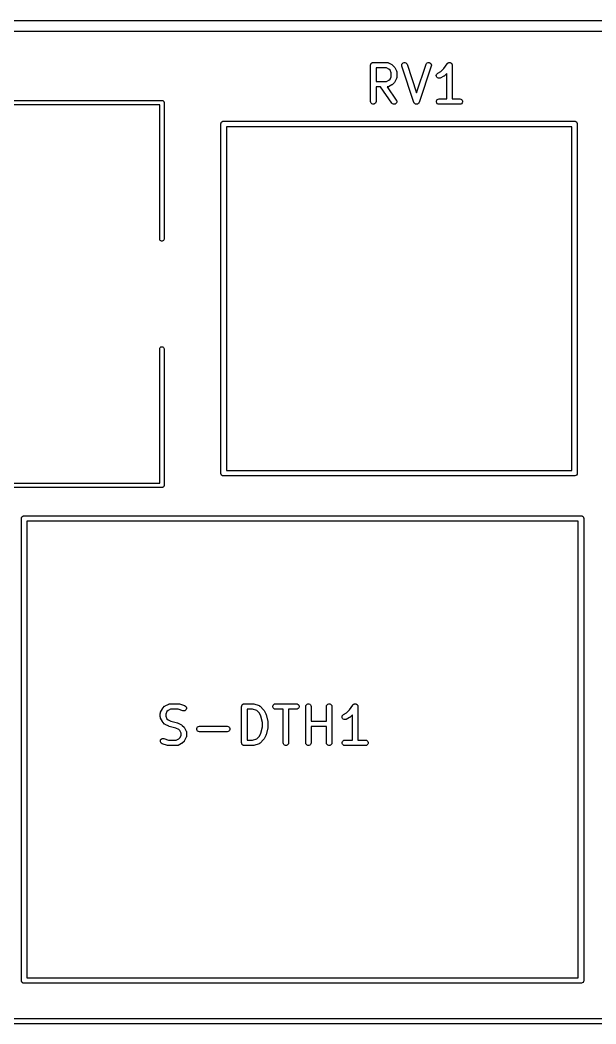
# Model space of a CAD drawing. Extents: x 92.1 to 192.1, y -135.1 to -45.9.
# Drawn here: x 132.02 to 147.86, y -135.07 to -107.48 of the extents above; entities that cross this region are included whole.
import ezdxf

# ---------------------------------------------------------------- set-up
doc = ezdxf.new("R2010")
doc.units = 0
doc.header["$MEASUREMENT"] = 0
doc.layers.add('BLACK', color=7, linetype='CONTINUOUS')

msp = doc.modelspace()

# ---------------------------------------------------------------- linework, layer by layer
at = {"layer": 'BLACK', "linetype": 'CONTINUOUS'}
for p, q in [((92.6148, -107.483), (191.502, -107.508)), ((191.625, -107.808), (92.5496, -107.783)), ((141.66, -108.71), (141.662, -108.704)), ((141.66, -108.717), (141.66, -108.71)), ((141.662, -108.704), (141.663, -108.698)), ((141.663, -108.698), (141.667, -108.692)), ((141.667, -108.692), (141.669, -108.686)), ((141.669, -108.686), (141.673, -108.681)), ((141.673, -108.681), (141.676, -108.675)), ((141.676, -108.675), (141.681, -108.671)), ((141.681, -108.671), (141.686, -108.666)), ((141.686, -108.666), (141.691, -108.662)), ((141.691, -108.662), (141.696, -108.658)), ((141.696, -108.658), (141.702, -108.656)), ((141.702, -108.656), (141.708, -108.653)), ((141.708, -108.653), (141.715, -108.652)), ((141.715, -108.652), (141.721, -108.649)), ((141.721, -108.649), (141.727, -108.649)), ((141.727, -108.649), (141.734, -108.648)), ((141.734, -108.648), (142.115, -108.648)), ((142.115, -108.648), (142.119, -108.649)), ((142.119, -108.649), (142.123, -108.649)), ((142.123, -108.649), (142.132, -108.651)), ((142.132, -108.651), (142.14, -108.653)), ((142.14, -108.653), (142.144, -108.655)), ((142.144, -108.655), (142.148, -108.656)), ((142.148, -108.656), (142.243, -108.704)), ((142.243, -108.704), (142.253, -108.711)), ((142.253, -108.711), (142.263, -108.718)), ((142.516, -108.721), (142.521, -108.696)), ((142.521, -108.696), (142.535, -108.673)), ((142.535, -108.673), (142.555, -108.657)), ((142.555, -108.657), (142.58, -108.649)), ((142.58, -108.649), (142.606, -108.65)), ((142.606, -108.65), (142.63, -108.659)), ((142.63, -108.659), (142.65, -108.677)), ((142.65, -108.677), (142.662, -108.699)), ((142.662, -108.699), (142.924, -109.486)), ((142.924, -109.486), (143.186, -108.699)), ((143.186, -108.699), (143.199, -108.677)), ((143.199, -108.677), (143.218, -108.659)), ((143.218, -108.659), (143.243, -108.65)), ((143.243, -108.65), (143.269, -108.649)), ((143.269, -108.649), (143.293, -108.657)), ((143.293, -108.657), (143.314, -108.673)), ((143.314, -108.673), (143.327, -108.696)), ((143.327, -108.696), (143.333, -108.721)), ((143.675, -108.818), (143.767, -108.682)), ((143.767, -108.682), (143.769, -108.679)), ((143.769, -108.679), (143.772, -108.675)), ((143.772, -108.675), (143.778, -108.669)), ((143.778, -108.669), (143.785, -108.663)), ((143.785, -108.663), (143.788, -108.661)), ((143.788, -108.661), (143.791, -108.658)), ((143.791, -108.658), (143.8, -108.655)), ((143.8, -108.655), (143.808, -108.651)), ((143.808, -108.651), (143.812, -108.651)), ((143.812, -108.651), (143.816, -108.649)), ((143.816, -108.649), (143.825, -108.649)), ((143.825, -108.649), (143.834, -108.648)), ((143.834, -108.648), (143.838, -108.649)), ((143.838, -108.649), (143.842, -108.649)), ((143.842, -108.649), (143.85, -108.652)), ((143.85, -108.652), (143.859, -108.654)), ((143.859, -108.654), (143.863, -108.657)), ((143.863, -108.657), (143.866, -108.658)), ((143.866, -108.658), (143.873, -108.664)), ((143.873, -108.664), (143.881, -108.669)), ((143.881, -108.669), (143.883, -108.672)), ((143.883, -108.672), (143.886, -108.675)), ((143.886, -108.675), (143.891, -108.683)), ((143.891, -108.683), (143.896, -108.69)), ((143.896, -108.69), (143.897, -108.694)), ((143.897, -108.694), (143.899, -108.698)), ((143.899, -108.698), (143.901, -108.706)), ((143.901, -108.706), (143.904, -108.715)), ((141.659, -108.723), (141.66, -108.717)), ((141.659, -109.723), (141.659, -108.723)), ((141.809, -108.798), (141.809, -109.172)), ((142.097, -108.798), (141.809, -108.798)), ((142.165, -108.832), (142.097, -108.798)), ((142.196, -108.863), (142.165, -108.832)), ((142.23, -108.931), (142.196, -108.863)), ((142.23, -109.039), (142.23, -108.931)), ((142.263, -108.718), (142.311, -108.765)), ((142.311, -108.765), (142.317, -108.775)), ((142.317, -108.775), (142.325, -108.785)), ((142.325, -108.785), (142.372, -108.88)), ((142.372, -108.88), (142.373, -108.884)), ((142.373, -108.884), (142.376, -108.888)), ((142.376, -108.888), (142.377, -108.897)), ((142.377, -108.897), (142.38, -108.905)), ((142.38, -108.905), (142.379, -108.909)), ((142.379, -108.909), (142.38, -108.914)), ((142.38, -108.914), (142.38, -109.057)), ((142.52, -108.747), (142.516, -108.721)), ((142.853, -109.747), (142.52, -108.747)), ((143.329, -108.747), (142.995, -109.747)), ((143.333, -108.721), (143.329, -108.747)), ((143.468, -109.004), (143.474, -108.979)), ((143.474, -108.979), (143.489, -108.957)), ((143.489, -108.957), (143.51, -108.942)), ((143.51, -108.942), (143.594, -108.9)), ((143.594, -108.9), (143.675, -108.818)), ((143.754, -108.952), (143.692, -109.014)), ((143.754, -109.648), (143.754, -108.952)), ((143.904, -108.715), (143.903, -108.719)), ((143.903, -108.719), (143.904, -108.723)), ((143.904, -108.723), (143.904, -109.648)), ((141.809, -109.172), (142.097, -109.172)), ((142.097, -109.172), (142.165, -109.138)), ((142.165, -109.138), (142.196, -109.107)), ((142.196, -109.107), (142.23, -109.039)), ((142.253, -109.259), (142.243, -109.266)), ((142.263, -109.252), (142.253, -109.259)), ((142.311, -109.205), (142.263, -109.252)), ((142.317, -109.195), (142.311, -109.205)), ((142.325, -109.185), (142.317, -109.195)), ((142.372, -109.09), (142.325, -109.185)), ((142.373, -109.086), (142.372, -109.09)), ((142.376, -109.082), (142.373, -109.086)), ((142.377, -109.074), (142.376, -109.082)), ((142.38, -109.065), (142.377, -109.074)), ((142.38, -109.057), (142.379, -109.061)), ((142.379, -109.061), (142.38, -109.065)), ((143.471, -109.03), (143.468, -109.004)), ((143.483, -109.054), (143.471, -109.03)), ((143.502, -109.071), (143.483, -109.054)), ((143.526, -109.082), (143.502, -109.071)), ((143.552, -109.083), (143.526, -109.082)), ((143.577, -109.076), (143.552, -109.083)), ((143.672, -109.028), (143.577, -109.076)), ((143.682, -109.021), (143.672, -109.028)), ((143.692, -109.014), (143.682, -109.021)), ((141.933, -109.322), (141.809, -109.322)), ((141.809, -109.322), (141.809, -109.723)), ((142.244, -109.766), (141.933, -109.322)), ((142.119, -109.321), (142.116, -109.322)), ((142.116, -109.322), (142.367, -109.68)), ((142.123, -109.321), (142.119, -109.321)), ((142.132, -109.319), (142.123, -109.321)), ((142.14, -109.317), (142.132, -109.319)), ((142.144, -109.315), (142.14, -109.317)), ((142.148, -109.314), (142.144, -109.315)), ((142.243, -109.266), (142.148, -109.314)), ((126.465, -109.691), (135.923, -109.691)), ((135.858, -109.811), (126.487, -109.811)), ((135.858, -113.506), (135.858, -109.811)), ((135.923, -109.691), (135.923, -109.691)), ((135.923, -109.691), (135.928, -109.691)), ((135.928, -109.691), (135.933, -109.693)), ((135.933, -109.693), (135.938, -109.694)), ((135.938, -109.694), (135.943, -109.697)), ((135.943, -109.697), (135.948, -109.698)), ((135.948, -109.698), (135.952, -109.702)), ((135.952, -109.702), (135.957, -109.705)), ((135.957, -109.705), (135.96, -109.709)), ((135.96, -109.709), (135.964, -109.712)), ((135.964, -109.712), (135.967, -109.717)), ((135.967, -109.717), (135.97, -109.721)), ((135.97, -109.721), (135.972, -109.726)), ((135.972, -109.726), (135.975, -109.73)), ((135.975, -109.73), (135.976, -109.736)), ((135.976, -109.736), (135.978, -109.741)), ((135.978, -109.741), (135.978, -109.746)), ((135.978, -109.746), (135.978, -109.746)), ((135.978, -109.746), (135.978, -113.506)), ((141.663, -109.749), (141.659, -109.723)), ((141.676, -109.771), (141.663, -109.749)), ((141.696, -109.788), (141.676, -109.771)), ((141.721, -109.797), (141.696, -109.788)), ((141.747, -109.797), (141.721, -109.797)), ((141.771, -109.788), (141.747, -109.797)), ((141.791, -109.771), (141.771, -109.788)), ((141.804, -109.749), (141.791, -109.771)), ((141.809, -109.723), (141.804, -109.749)), ((142.262, -109.785), (142.244, -109.766)), ((142.286, -109.796), (142.262, -109.785)), ((142.312, -109.798), (142.286, -109.796)), ((142.337, -109.791), (142.312, -109.798)), ((142.358, -109.776), (142.337, -109.791)), ((142.373, -109.755), (142.358, -109.776)), ((142.367, -109.68), (142.378, -109.704)), ((142.38, -109.73), (142.373, -109.755)), ((142.378, -109.704), (142.38, -109.73)), ((142.854, -109.749), (142.853, -109.747)), ((142.854, -109.751), (142.854, -109.749)), ((142.86, -109.76), (142.854, -109.751)), ((142.865, -109.77), (142.86, -109.76)), ((142.867, -109.771), (142.865, -109.77)), ((142.868, -109.773), (142.867, -109.771)), ((142.877, -109.78), (142.868, -109.773)), ((142.885, -109.787), (142.877, -109.78)), ((142.887, -109.788), (142.885, -109.787)), ((142.888, -109.789), (142.887, -109.788)), ((142.899, -109.793), (142.888, -109.789)), ((142.909, -109.797), (142.899, -109.793)), ((142.911, -109.797), (142.909, -109.797)), ((142.913, -109.797), (142.911, -109.797)), ((142.924, -109.797), (142.913, -109.797)), ((142.935, -109.797), (142.924, -109.797)), ((142.937, -109.797), (142.935, -109.797)), ((142.939, -109.797), (142.937, -109.797)), ((142.949, -109.793), (142.939, -109.797)), ((142.96, -109.789), (142.949, -109.793)), ((142.962, -109.788), (142.96, -109.789)), ((142.963, -109.787), (142.962, -109.788)), ((142.972, -109.78), (142.963, -109.787)), ((142.98, -109.773), (142.972, -109.78)), ((142.981, -109.771), (142.98, -109.773)), ((142.983, -109.77), (142.981, -109.771)), ((142.988, -109.76), (142.983, -109.77)), ((142.994, -109.751), (142.988, -109.76)), ((142.995, -109.747), (142.994, -109.749)), ((142.994, -109.749), (142.994, -109.751)), ((143.469, -109.71), (143.478, -109.686)), ((143.469, -109.736), (143.469, -109.71)), ((143.478, -109.761), (143.469, -109.736)), ((143.478, -109.686), (143.495, -109.666)), ((143.495, -109.781), (143.478, -109.761)), ((143.495, -109.666), (143.518, -109.653)), ((143.518, -109.794), (143.495, -109.781)), ((143.518, -109.653), (143.543, -109.648)), ((143.543, -109.798), (143.518, -109.794)), ((143.543, -109.648), (143.754, -109.648)), ((144.115, -109.798), (143.543, -109.798)), ((143.904, -109.648), (144.115, -109.648)), ((144.115, -109.648), (144.14, -109.653)), ((144.14, -109.794), (144.115, -109.798)), ((144.14, -109.653), (144.163, -109.666)), ((144.163, -109.781), (144.14, -109.794)), ((144.163, -109.666), (144.18, -109.686)), ((144.18, -109.761), (144.163, -109.781)), ((144.18, -109.686), (144.189, -109.71)), ((144.189, -109.736), (144.18, -109.761)), ((144.189, -109.71), (144.189, -109.736)), ((137.542, -110.324), (137.544, -110.318)), ((137.542, -110.331), (137.542, -110.324)), ((137.542, -119.926), (137.542, -110.331)), ((137.542, -110.331), (137.542, -110.331)), ((137.544, -110.318), (137.546, -110.312)), ((137.546, -110.312), (137.549, -110.306)), ((137.549, -110.306), (137.551, -110.3)), ((137.551, -110.3), (137.556, -110.294)), ((137.556, -110.294), (137.559, -110.289)), ((137.559, -110.289), (137.564, -110.284)), ((137.564, -110.284), (137.568, -110.279)), ((137.568, -110.279), (137.574, -110.276)), ((137.574, -110.276), (137.579, -110.272)), ((137.579, -110.272), (137.585, -110.269)), ((137.585, -110.269), (137.591, -110.266)), ((137.591, -110.266), (137.598, -110.265)), ((137.598, -110.265), (137.604, -110.263)), ((137.604, -110.263), (137.611, -110.263)), ((137.611, -110.263), (137.611, -110.263)), ((137.611, -110.263), (147.276, -110.263)), ((147.276, -110.263), (147.282, -110.263)), ((147.276, -110.263), (147.276, -110.263)), ((147.282, -110.263), (147.289, -110.265)), ((147.289, -110.265), (147.295, -110.266)), ((147.295, -110.266), (147.301, -110.269)), ((147.301, -110.269), (147.307, -110.272)), ((147.307, -110.272), (147.312, -110.276)), ((147.312, -110.276), (147.318, -110.279)), ((147.318, -110.279), (147.322, -110.284)), ((147.322, -110.284), (147.328, -110.289)), ((147.328, -110.289), (147.331, -110.294)), ((147.331, -110.294), (147.335, -110.3)), ((147.335, -110.3), (147.337, -110.306)), ((147.337, -110.306), (147.341, -110.312)), ((147.341, -110.312), (147.342, -110.318)), ((147.342, -110.318), (147.344, -110.324)), ((147.344, -110.324), (147.344, -110.331)), ((147.344, -110.331), (147.344, -110.331)), ((147.344, -110.331), (147.344, -119.945)), ((137.692, -110.413), (137.692, -119.864)), ((147.194, -110.413), (137.692, -110.413)), ((147.194, -119.864), (147.194, -110.413)), ((135.86, -113.522), (135.858, -113.506)), ((135.871, -113.54), (135.86, -113.522)), ((135.887, -113.554), (135.871, -113.54)), ((135.907, -113.561), (135.887, -113.554)), ((135.928, -113.561), (135.907, -113.561)), ((135.948, -113.554), (135.928, -113.561)), ((135.964, -113.54), (135.948, -113.554)), ((135.975, -113.522), (135.964, -113.54)), ((135.978, -113.506), (135.975, -113.522)), ((135.858, -116.516), (135.86, -116.5)), ((135.858, -120.211), (135.858, -116.516)), ((135.86, -116.5), (135.871, -116.482)), ((135.871, -116.482), (135.887, -116.468)), ((135.887, -116.468), (135.907, -116.461)), ((135.907, -116.461), (135.928, -116.461)), ((135.928, -116.461), (135.948, -116.468)), ((135.948, -116.468), (135.964, -116.482)), ((135.964, -116.482), (135.975, -116.5)), ((135.975, -116.5), (135.978, -116.516)), ((135.978, -116.516), (135.978, -120.276)), ((137.542, -119.952), (137.542, -119.926)), ((137.544, -119.958), (137.542, -119.952)), ((137.546, -119.965), (137.544, -119.958)), ((137.549, -119.971), (137.546, -119.965)), ((137.551, -119.977), (137.549, -119.971)), ((137.556, -119.982), (137.551, -119.977)), ((137.559, -119.988), (137.556, -119.982)), ((137.564, -119.992), (137.559, -119.988)), ((137.568, -119.997), (137.564, -119.992)), ((137.574, -120), (137.568, -119.997)), ((137.579, -120.005), (137.574, -120)), ((137.585, -120.007), (137.579, -120.005)), ((137.591, -120.01), (137.585, -120.007)), ((137.598, -120.012), (137.591, -120.01)), ((137.604, -120.014), (137.598, -120.012)), ((137.611, -120.014), (137.604, -120.014)), ((147.225, -120.014), (137.611, -120.014)), ((137.611, -120.014), (137.611, -120.014)), ((137.692, -119.864), (147.194, -119.864)), ((147.244, -120.01), (147.225, -120.014)), ((147.245, -120.01), (147.244, -120.01)), ((147.256, -120.014), (147.245, -120.01)), ((147.282, -120.014), (147.256, -120.014)), ((147.307, -120.005), (147.282, -120.014)), ((147.328, -119.988), (147.307, -120.005)), ((147.341, -119.965), (147.328, -119.988)), ((147.344, -119.945), (147.341, -119.965)), ((126.487, -120.211), (135.858, -120.211)), ((135.972, -120.297), (135.97, -120.302)), ((135.975, -120.292), (135.972, -120.297)), ((135.976, -120.287), (135.975, -120.292)), ((135.978, -120.282), (135.976, -120.287)), ((135.978, -120.276), (135.978, -120.276)), ((135.978, -120.276), (135.978, -120.282)), ((135.923, -120.331), (126.465, -120.331)), ((135.928, -120.331), (135.923, -120.331)), ((135.923, -120.331), (135.923, -120.331)), ((135.933, -120.329), (135.928, -120.331)), ((135.938, -120.328), (135.933, -120.329)), ((135.943, -120.326), (135.938, -120.328)), ((135.948, -120.324), (135.943, -120.326)), ((135.952, -120.321), (135.948, -120.324)), ((135.957, -120.318), (135.952, -120.321)), ((135.96, -120.314), (135.957, -120.318)), ((135.964, -120.31), (135.96, -120.314)), ((135.967, -120.306), (135.964, -120.31)), ((135.97, -120.302), (135.967, -120.306)), ((132.078, -121.13), (132.082, -121.125)), ((132.082, -121.125), (132.088, -121.122)), ((132.088, -121.122), (132.093, -121.117)), ((132.093, -121.117), (132.099, -121.115)), ((132.099, -121.115), (132.105, -121.112)), ((132.105, -121.112), (132.111, -121.111)), ((132.111, -121.111), (132.118, -121.108)), ((132.118, -121.108), (132.124, -121.108)), ((132.124, -121.108), (132.124, -121.108)), ((132.124, -121.108), (147.454, -121.108)), ((147.454, -121.108), (147.46, -121.108)), ((147.454, -121.108), (147.454, -121.108)), ((147.46, -121.108), (147.466, -121.111)), ((147.466, -121.111), (147.473, -121.112)), ((147.473, -121.112), (147.479, -121.115)), ((147.479, -121.115), (147.485, -121.117)), ((147.485, -121.117), (147.49, -121.122)), ((147.49, -121.122), (147.496, -121.125)), ((147.496, -121.125), (147.5, -121.13)), ((132.056, -121.17), (132.058, -121.164)), ((132.056, -121.177), (132.056, -121.17)), ((132.056, -133.89), (132.056, -121.177)), ((132.058, -121.164), (132.059, -121.157)), ((132.059, -121.157), (132.063, -121.152)), ((132.063, -121.152), (132.065, -121.145)), ((132.065, -121.145), (132.069, -121.14)), ((132.069, -121.14), (132.072, -121.134)), ((132.072, -121.134), (132.078, -121.13)), ((132.206, -121.258), (132.206, -133.808)), ((147.372, -121.258), (132.206, -121.258)), ((147.372, -133.808), (147.372, -121.258)), ((147.5, -121.13), (147.505, -121.134)), ((147.505, -121.134), (147.509, -121.14)), ((147.509, -121.14), (147.513, -121.145)), ((147.513, -121.145), (147.515, -121.152)), ((147.515, -121.152), (147.519, -121.157)), ((147.519, -121.157), (147.52, -121.164)), ((147.52, -121.164), (147.522, -121.17)), ((147.522, -121.17), (147.522, -121.177)), ((147.522, -121.177), (147.522, -121.177)), ((147.522, -121.177), (147.522, -133.89)), ((135.944, -126.393), (135.991, -126.345)), ((135.991, -126.345), (136.001, -126.338)), ((136.001, -126.338), (136.011, -126.331)), ((136.011, -126.331), (136.106, -126.284)), ((136.106, -126.284), (136.11, -126.282)), ((136.11, -126.282), (136.114, -126.28)), ((136.114, -126.28), (136.123, -126.279)), ((136.123, -126.279), (136.131, -126.276)), ((136.131, -126.276), (136.135, -126.277)), ((136.135, -126.277), (136.14, -126.276)), ((136.14, -126.276), (136.378, -126.276)), ((136.378, -126.276), (136.389, -126.278)), ((136.389, -126.278), (136.401, -126.28)), ((136.401, -126.28), (136.544, -126.327)), ((136.544, -126.327), (136.567, -126.34)), ((136.567, -126.34), (136.584, -126.359)), ((136.584, -126.359), (136.594, -126.383)), ((138.112, -126.351), (138.113, -126.344)), ((138.112, -127.351), (138.112, -126.351)), ((138.113, -126.338), (138.116, -126.332)), ((138.113, -126.344), (138.113, -126.338)), ((138.116, -126.332), (138.117, -126.325)), ((138.117, -126.325), (138.12, -126.319)), ((138.12, -126.319), (138.122, -126.313)), ((138.122, -126.313), (138.126, -126.308)), ((138.126, -126.308), (138.13, -126.303)), ((138.13, -126.303), (138.135, -126.298)), ((138.135, -126.298), (138.139, -126.293)), ((138.139, -126.293), (138.145, -126.29)), ((138.145, -126.29), (138.15, -126.286)), ((138.15, -126.286), (138.156, -126.284)), ((138.156, -126.284), (138.162, -126.28)), ((138.162, -126.28), (138.168, -126.279)), ((138.168, -126.279), (138.174, -126.277)), ((138.174, -126.277), (138.181, -126.277)), ((138.181, -126.277), (138.187, -126.276)), ((138.187, -126.276), (138.425, -126.276)), ((138.425, -126.276), (138.437, -126.278)), ((138.437, -126.278), (138.449, -126.28)), ((138.449, -126.28), (138.592, -126.327)), ((138.592, -126.327), (138.596, -126.329)), ((138.596, -126.329), (138.6, -126.33)), ((138.6, -126.33), (138.607, -126.335)), ((138.607, -126.335), (138.615, -126.34)), ((138.615, -126.34), (138.618, -126.343)), ((138.618, -126.343), (138.621, -126.345)), ((138.621, -126.345), (138.716, -126.441)), ((138.97, -126.338), (138.979, -126.313)), ((138.97, -126.364), (138.97, -126.338)), ((138.979, -126.388), (138.97, -126.364)), ((138.979, -126.313), (138.996, -126.293)), ((138.996, -126.293), (139.019, -126.28)), ((139.019, -126.28), (139.044, -126.276)), ((139.044, -126.276), (139.616, -126.276)), ((139.616, -126.276), (139.641, -126.28)), ((139.641, -126.28), (139.664, -126.293)), ((139.664, -126.293), (139.681, -126.313)), ((139.681, -126.313), (139.69, -126.338)), ((139.69, -126.364), (139.681, -126.388)), ((139.69, -126.338), (139.69, -126.364)), ((139.874, -126.351), (139.879, -126.325)), ((139.874, -127.351), (139.874, -126.351)), ((139.879, -126.325), (139.892, -126.303)), ((139.892, -126.303), (139.912, -126.286)), ((139.912, -126.286), (139.936, -126.277)), ((139.936, -126.277), (139.962, -126.277)), ((139.962, -126.277), (139.987, -126.286)), ((139.987, -126.286), (140.007, -126.303)), ((140.007, -126.303), (140.02, -126.325)), ((140.02, -126.325), (140.024, -126.351)), ((140.024, -126.351), (140.024, -126.752)), ((140.446, -126.351), (140.45, -126.325)), ((140.446, -126.752), (140.446, -126.351)), ((140.45, -126.325), (140.463, -126.303)), ((140.463, -126.303), (140.483, -126.286)), ((140.483, -126.286), (140.507, -126.277)), ((140.507, -126.277), (140.534, -126.277)), ((140.534, -126.277), (140.558, -126.286)), ((140.558, -126.286), (140.578, -126.303)), ((140.578, -126.303), (140.591, -126.325)), ((140.591, -126.325), (140.596, -126.351)), ((140.596, -126.351), (140.596, -127.351)), ((141.081, -126.446), (141.172, -126.309)), ((141.172, -126.309), (141.175, -126.306)), ((141.175, -126.306), (141.177, -126.303)), ((141.177, -126.303), (141.184, -126.297)), ((141.184, -126.297), (141.19, -126.29)), ((141.19, -126.29), (141.194, -126.289)), ((141.194, -126.289), (141.197, -126.286)), ((141.197, -126.286), (141.206, -126.283)), ((141.206, -126.283), (141.214, -126.279)), ((141.214, -126.279), (141.218, -126.278)), ((141.218, -126.278), (141.222, -126.277)), ((141.222, -126.277), (141.231, -126.277)), ((141.231, -126.277), (141.24, -126.276)), ((141.24, -126.276), (141.244, -126.277)), ((141.244, -126.277), (141.248, -126.277)), ((141.248, -126.277), (141.256, -126.28)), ((141.256, -126.28), (141.265, -126.282)), ((141.265, -126.282), (141.268, -126.284)), ((141.268, -126.284), (141.272, -126.286)), ((141.272, -126.286), (141.279, -126.292)), ((141.279, -126.292), (141.287, -126.297)), ((141.287, -126.297), (141.289, -126.3)), ((141.289, -126.3), (141.292, -126.303)), ((141.292, -126.303), (141.297, -126.31)), ((141.297, -126.31), (141.302, -126.318)), ((141.302, -126.318), (141.303, -126.322)), ((141.303, -126.322), (141.305, -126.325)), ((141.305, -126.325), (141.307, -126.334)), ((141.307, -126.334), (141.309, -126.343)), ((141.309, -126.343), (141.309, -126.347)), ((141.309, -126.347), (141.31, -126.351)), ((141.31, -126.351), (141.31, -127.276)), ((135.874, -126.541), (135.875, -126.537)), ((135.874, -126.636), (135.874, -126.541)), ((135.875, -126.641), (135.874, -126.636)), ((135.875, -126.533), (135.877, -126.524)), ((135.875, -126.537), (135.875, -126.533)), ((135.875, -126.645), (135.875, -126.641)), ((135.877, -126.653), (135.875, -126.645)), ((135.877, -126.524), (135.879, -126.516)), ((135.879, -126.516), (135.881, -126.512)), ((135.881, -126.512), (135.882, -126.508)), ((135.882, -126.508), (135.93, -126.412)), ((135.93, -126.412), (135.937, -126.403)), ((135.937, -126.403), (135.944, -126.393)), ((136.058, -126.49), (136.024, -126.559)), ((136.024, -126.559), (136.024, -126.619)), ((136.024, -126.619), (136.058, -126.687)), ((136.089, -126.46), (136.058, -126.49)), ((136.157, -126.426), (136.089, -126.46)), ((136.365, -126.426), (136.157, -126.426)), ((136.497, -126.47), (136.365, -126.426)), ((136.523, -126.473), (136.497, -126.47)), ((136.548, -126.468), (136.523, -126.473)), ((136.57, -126.455), (136.548, -126.468)), ((136.586, -126.434), (136.57, -126.455)), ((136.595, -126.409), (136.586, -126.434)), ((136.594, -126.383), (136.595, -126.409)), ((138.262, -126.426), (138.262, -127.276)), ((138.413, -126.426), (138.262, -126.426)), ((138.528, -126.464), (138.413, -126.426)), ((138.602, -126.538), (138.528, -126.464)), ((138.64, -126.615), (138.602, -126.538)), ((138.684, -126.789), (138.64, -126.615)), ((138.716, -126.441), (138.723, -126.45)), ((138.723, -126.45), (138.73, -126.46)), ((138.73, -126.46), (138.778, -126.555)), ((138.778, -126.555), (138.78, -126.563)), ((138.78, -126.563), (138.784, -126.571)), ((138.784, -126.571), (138.831, -126.761)), ((138.996, -126.408), (138.979, -126.388)), ((139.019, -126.421), (138.996, -126.408)), ((139.044, -126.426), (139.019, -126.421)), ((139.255, -126.426), (139.044, -126.426)), ((139.255, -127.351), (139.255, -126.426)), ((139.616, -126.426), (139.405, -126.426)), ((139.405, -126.426), (139.405, -127.351)), ((139.641, -126.421), (139.616, -126.426)), ((139.664, -126.408), (139.641, -126.421)), ((139.681, -126.388), (139.664, -126.408)), ((140.874, -126.632), (140.88, -126.607)), ((140.877, -126.658), (140.874, -126.632)), ((140.88, -126.607), (140.895, -126.585)), ((140.895, -126.585), (140.916, -126.569)), ((140.916, -126.569), (141, -126.527)), ((141, -126.527), (141.081, -126.446)), ((141.097, -126.642), (141.088, -126.649)), ((141.16, -126.579), (141.097, -126.642)), ((141.16, -127.276), (141.16, -126.579)), ((135.879, -126.662), (135.877, -126.653)), ((135.881, -126.666), (135.879, -126.662)), ((135.882, -126.67), (135.881, -126.666)), ((135.93, -126.765), (135.882, -126.67)), ((135.937, -126.775), (135.93, -126.765)), ((135.944, -126.785), (135.937, -126.775)), ((135.991, -126.832), (135.944, -126.785)), ((136.001, -126.839), (135.991, -126.832)), ((136.011, -126.846), (136.001, -126.839)), ((136.106, -126.894), (136.011, -126.846)), ((136.058, -126.687), (136.089, -126.718)), ((136.089, -126.718), (136.166, -126.756)), ((136.114, -126.896), (136.106, -126.894)), ((136.121, -126.9), (136.114, -126.896)), ((136.304, -126.945), (136.121, -126.9)), ((136.166, -126.756), (136.348, -126.802)), ((136.348, -126.802), (136.356, -126.805)), ((136.356, -126.805), (136.364, -126.808)), ((136.364, -126.808), (136.459, -126.855)), ((136.459, -126.855), (136.468, -126.862)), ((136.468, -126.862), (136.478, -126.869)), ((136.478, -126.869), (136.526, -126.917)), ((136.526, -126.917), (136.533, -126.927)), ((136.884, -126.932), (136.901, -126.912)), ((136.901, -126.912), (136.923, -126.899)), ((136.923, -126.899), (136.949, -126.895)), ((136.949, -126.895), (137.711, -126.895)), ((137.711, -126.895), (137.737, -126.899)), ((137.737, -126.899), (137.759, -126.912)), ((137.759, -126.912), (137.776, -126.932)), ((138.64, -127.087), (138.684, -126.913)), ((138.684, -126.913), (138.684, -126.789)), ((138.831, -126.761), (138.832, -126.77)), ((138.832, -126.77), (138.834, -126.779)), ((138.834, -126.922), (138.832, -126.931)), ((138.834, -126.779), (138.834, -126.922)), ((140.024, -126.752), (140.446, -126.752)), ((140.446, -126.902), (140.024, -126.902)), ((140.024, -126.902), (140.024, -127.351)), ((140.446, -127.351), (140.446, -126.902)), ((140.889, -126.681), (140.877, -126.658)), ((140.908, -126.699), (140.889, -126.681)), ((140.932, -126.709), (140.908, -126.699)), ((140.958, -126.711), (140.932, -126.709)), ((140.983, -126.704), (140.958, -126.711)), ((141.078, -126.656), (140.983, -126.704)), ((141.088, -126.649), (141.078, -126.656)), ((136.381, -126.984), (136.304, -126.945)), ((136.411, -127.014), (136.381, -126.984)), ((136.446, -127.083), (136.411, -127.014)), ((136.411, -127.211), (136.446, -127.143)), ((136.446, -127.143), (136.446, -127.083)), ((136.533, -126.927), (136.54, -126.936)), ((136.54, -126.936), (136.588, -127.032)), ((136.588, -127.194), (136.54, -127.289)), ((136.588, -127.032), (136.589, -127.036)), ((136.589, -127.19), (136.588, -127.194)), ((136.589, -127.036), (136.591, -127.039)), ((136.591, -127.186), (136.589, -127.19)), ((136.591, -127.039), (136.593, -127.048)), ((136.593, -127.177), (136.591, -127.186)), ((136.593, -127.048), (136.595, -127.056)), ((136.595, -127.169), (136.593, -127.177)), ((136.595, -127.056), (136.595, -127.061)), ((136.595, -127.061), (136.596, -127.065)), ((136.596, -127.16), (136.595, -127.165)), ((136.595, -127.165), (136.595, -127.169)), ((136.596, -127.065), (136.596, -127.16)), ((136.875, -126.957), (136.884, -126.932)), ((136.875, -126.983), (136.875, -126.957)), ((136.884, -127.007), (136.875, -126.983)), ((136.901, -127.027), (136.884, -127.007)), ((136.923, -127.04), (136.901, -127.027)), ((136.949, -127.045), (136.923, -127.04)), ((137.711, -127.045), (136.949, -127.045)), ((137.737, -127.04), (137.711, -127.045)), ((137.759, -127.027), (137.737, -127.04)), ((137.776, -127.007), (137.759, -127.027)), ((137.776, -126.932), (137.785, -126.957)), ((137.785, -126.983), (137.776, -127.007)), ((137.785, -126.957), (137.785, -126.983)), ((138.528, -127.238), (138.602, -127.163)), ((138.602, -127.163), (138.64, -127.087)), ((138.778, -127.146), (138.73, -127.241)), ((138.78, -127.138), (138.778, -127.146)), ((138.784, -127.131), (138.78, -127.138)), ((138.831, -126.94), (138.784, -127.131)), ((138.832, -126.931), (138.831, -126.94)), ((135.875, -127.292), (135.883, -127.267)), ((135.876, -127.318), (135.875, -127.292)), ((135.885, -127.342), (135.876, -127.318)), ((135.883, -127.267), (135.899, -127.247)), ((135.902, -127.362), (135.885, -127.342)), ((135.899, -127.247), (135.922, -127.233)), ((135.925, -127.374), (135.902, -127.362)), ((135.922, -127.233), (135.947, -127.228)), ((136.068, -127.422), (135.925, -127.374)), ((135.947, -127.228), (135.973, -127.232)), ((135.973, -127.232), (136.104, -127.276)), ((136.08, -127.424), (136.068, -127.422)), ((136.092, -127.426), (136.08, -127.424)), ((136.33, -127.426), (136.092, -127.426)), ((136.104, -127.276), (136.312, -127.276)), ((136.312, -127.276), (136.381, -127.242)), ((136.334, -127.425), (136.33, -127.426)), ((136.339, -127.425), (136.334, -127.425)), ((136.347, -127.423), (136.339, -127.425)), ((136.356, -127.421), (136.347, -127.423)), ((136.359, -127.419), (136.356, -127.421)), ((136.364, -127.418), (136.359, -127.419)), ((136.459, -127.37), (136.364, -127.418)), ((136.381, -127.242), (136.411, -127.211)), ((136.468, -127.363), (136.459, -127.37)), ((136.478, -127.356), (136.468, -127.363)), ((136.526, -127.309), (136.478, -127.356)), ((136.533, -127.299), (136.526, -127.309)), ((136.54, -127.289), (136.533, -127.299)), ((138.113, -127.357), (138.112, -127.351)), ((138.113, -127.364), (138.113, -127.357)), ((138.116, -127.37), (138.113, -127.364)), ((138.117, -127.376), (138.116, -127.37)), ((138.12, -127.382), (138.117, -127.376)), ((138.122, -127.388), (138.12, -127.382)), ((138.126, -127.393), (138.122, -127.388)), ((138.13, -127.399), (138.126, -127.393)), ((138.135, -127.403), (138.13, -127.399)), ((138.139, -127.408), (138.135, -127.403)), ((138.145, -127.412), (138.139, -127.408)), ((138.15, -127.416), (138.145, -127.412)), ((138.156, -127.418), (138.15, -127.416)), ((138.162, -127.421), (138.156, -127.418)), ((138.168, -127.422), (138.162, -127.421)), ((138.174, -127.425), (138.168, -127.422)), ((138.181, -127.425), (138.174, -127.425)), ((138.187, -127.426), (138.181, -127.425)), ((138.425, -127.426), (138.187, -127.426)), ((138.262, -127.276), (138.413, -127.276)), ((138.413, -127.276), (138.528, -127.238)), ((138.437, -127.424), (138.425, -127.426)), ((138.449, -127.422), (138.437, -127.424)), ((138.592, -127.374), (138.449, -127.422)), ((138.596, -127.372), (138.592, -127.374)), ((138.6, -127.371), (138.596, -127.372)), ((138.607, -127.366), (138.6, -127.371)), ((138.615, -127.362), (138.607, -127.366)), ((138.618, -127.359), (138.615, -127.362)), ((138.621, -127.356), (138.618, -127.359)), ((138.716, -127.261), (138.621, -127.356)), ((138.723, -127.251), (138.716, -127.261)), ((138.73, -127.241), (138.723, -127.251)), ((139.26, -127.376), (139.255, -127.351)), ((139.273, -127.399), (139.26, -127.376)), ((139.293, -127.416), (139.273, -127.399)), ((139.317, -127.425), (139.293, -127.416)), ((139.343, -127.425), (139.317, -127.425)), ((139.368, -127.416), (139.343, -127.425)), ((139.387, -127.399), (139.368, -127.416)), ((139.401, -127.376), (139.387, -127.399)), ((139.405, -127.351), (139.401, -127.376)), ((139.879, -127.376), (139.874, -127.351)), ((139.892, -127.399), (139.879, -127.376)), ((139.912, -127.416), (139.892, -127.399)), ((139.936, -127.425), (139.912, -127.416)), ((139.962, -127.425), (139.936, -127.425)), ((139.987, -127.416), (139.962, -127.425)), ((140.007, -127.399), (139.987, -127.416)), ((140.02, -127.376), (140.007, -127.399)), ((140.024, -127.351), (140.02, -127.376)), ((140.45, -127.376), (140.446, -127.351)), ((140.463, -127.399), (140.45, -127.376)), ((140.483, -127.416), (140.463, -127.399)), ((140.507, -127.425), (140.483, -127.416)), ((140.534, -127.425), (140.507, -127.425)), ((140.558, -127.416), (140.534, -127.425)), ((140.578, -127.399), (140.558, -127.416)), ((140.591, -127.376), (140.578, -127.399)), ((140.596, -127.351), (140.591, -127.376)), ((140.875, -127.338), (140.884, -127.313)), ((140.875, -127.364), (140.875, -127.338)), ((140.884, -127.388), (140.875, -127.364)), ((140.884, -127.313), (140.901, -127.293)), ((140.901, -127.408), (140.884, -127.388)), ((140.901, -127.293), (140.923, -127.28)), ((140.923, -127.421), (140.901, -127.408)), ((140.923, -127.28), (140.949, -127.276)), ((140.949, -127.426), (140.923, -127.421)), ((140.949, -127.276), (141.16, -127.276)), ((141.521, -127.426), (140.949, -127.426)), ((141.31, -127.276), (141.521, -127.276)), ((141.521, -127.276), (141.546, -127.28)), ((141.546, -127.421), (141.521, -127.426)), ((141.546, -127.28), (141.569, -127.293)), ((141.569, -127.408), (141.546, -127.421)), ((141.569, -127.293), (141.585, -127.313)), ((141.585, -127.388), (141.569, -127.408)), ((141.585, -127.313), (141.594, -127.338)), ((141.594, -127.364), (141.585, -127.388)), ((141.594, -127.338), (141.594, -127.364)), ((132.206, -133.808), (147.372, -133.808)), ((132.056, -133.897), (132.056, -133.89)), ((132.056, -133.89), (132.056, -133.89)), ((132.058, -133.903), (132.056, -133.897)), ((132.059, -133.909), (132.058, -133.903)), ((132.063, -133.915), (132.059, -133.909)), ((132.065, -133.921), (132.063, -133.915)), ((132.069, -133.927), (132.065, -133.921)), ((132.072, -133.932), (132.069, -133.927)), ((132.078, -133.937), (132.072, -133.932)), ((132.082, -133.942), (132.078, -133.937)), ((132.088, -133.945), (132.082, -133.942)), ((132.093, -133.949), (132.088, -133.945)), ((132.099, -133.952), (132.093, -133.949)), ((132.105, -133.955), (132.099, -133.952)), ((132.111, -133.956), (132.105, -133.955)), ((132.118, -133.958), (132.111, -133.956)), ((132.124, -133.958), (132.118, -133.958)), ((147.428, -133.958), (132.124, -133.958)), ((132.124, -133.958), (132.124, -133.958)), ((147.432, -133.958), (147.428, -133.958)), ((147.434, -133.958), (147.432, -133.958)), ((147.46, -133.958), (147.434, -133.958)), ((147.485, -133.949), (147.46, -133.958)), ((147.505, -133.932), (147.485, -133.949)), ((147.519, -133.909), (147.505, -133.932)), ((147.522, -133.89), (147.519, -133.909)), ((191.987, -135.075), (92.1934, -135.075)), ((92.275, -134.925), (191.925, -134.925))]:
    msp.add_line(p, q, dxfattribs=at)

doc.saveas('drawing.dxf')
